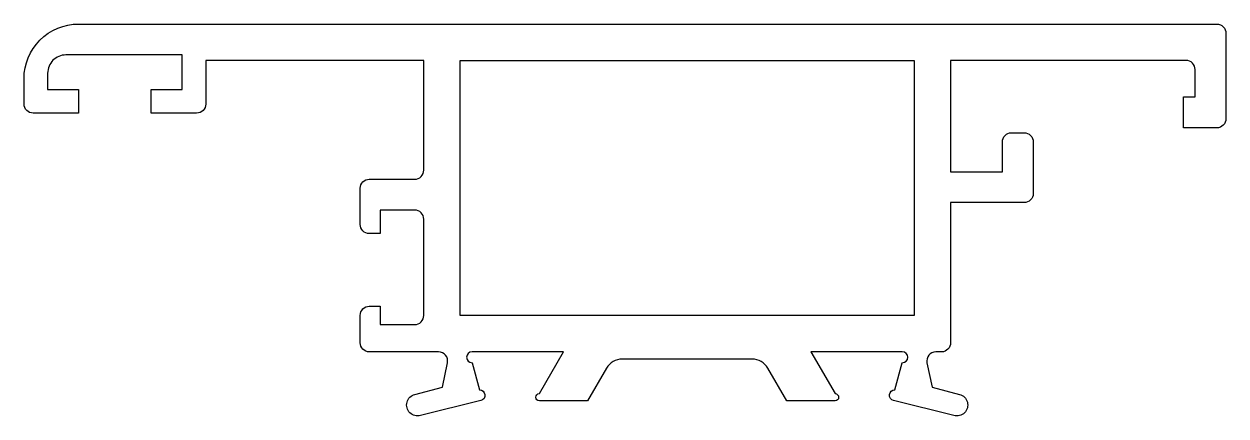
# Model space of a CAD drawing. Extents: x 117.5 to 183.7, y 209.1 to 230.7.
import ezdxf

# ---------------------------------------------------------------- set-up
doc = ezdxf.new("R2010")
doc.units = 0
doc.header["$LTSCALE"] = 15
doc.layers.add('ERCAN', color=220, linetype='CONTINUOUS')

msp = doc.modelspace()

# ---------------------------------------------------------------- linework, layer by layer
at = {"layer": 'ERCAN', "color": 0}
msp.add_lwpolyline([(140.806, 212.04, 0.475398), (140.316, 212.641), (136.502, 212.641, -0.414214), (136.002, 213.141), (136.002, 214.647, -0.414214), (136.502, 215.147), (137.102, 215.147), (137.102, 214.141), (139.002, 214.141, 0.414214), (139.502, 214.641), (139.502, 219.941, 0.414214), (139.002, 220.441), (137.102, 220.441), (137.102, 219.147), (136.502, 219.147, -0.414214), (136.002, 219.647), (136.002, 221.637, -0.414214), (136.502, 222.137), (139.002, 222.137, 0.414214), (139.502, 222.637), (139.502, 228.671), (127.502, 228.671), (127.502, 226.271, -0.414214), (127.002, 225.771), (124.502, 225.771), (124.502, 227.071), (126.202, 227.071), (126.202, 228.971), (119.802, 228.971, 0.414214), (118.802, 227.971), (118.802, 227.071), (120.502, 227.071), (120.502, 225.771), (118.002, 225.771, -0.414214), (117.502, 226.271), (117.502, 227.671, -0.414214), (120.502, 230.671), (183.155, 230.671, -0.414214), (183.655, 230.171), (183.655, 225.462, -0.414214), (183.155, 224.962), (181.323, 224.962), (181.323, 226.662), (181.955, 226.662), (181.955, 228.171, 0.414214), (181.455, 228.671), (168.502, 228.671), (168.502, 222.548), (171.347, 222.548), (171.347, 224.194, -0.414214), (171.847, 224.694), (172.547, 224.694, -0.414214), (173.047, 224.194), (173.047, 221.348, -0.414214), (172.547, 220.848), (168.502, 220.848), (168.502, 213.141, -0.414214), (168.002, 212.641), (167.688, 212.641, 0.475398), (167.198, 212.04), (167.477, 210.694), (168.988, 210.297, -1.019099), (168.675, 209.139), (165.361, 209.96, -0.888706), (165.436, 210.551), (165.842, 212.041, 1), (165.842, 212.641), (160.809, 212.641), (162.137, 210.341, -1), (162.137, 209.941), (159.481, 209.941), (158.442, 211.741, 0.267949), (157.576, 212.241), (150.428, 212.241, 0.267949), (149.562, 211.741), (148.523, 209.941), (145.867, 209.941, -1), (145.867, 210.341), (147.195, 212.641), (142.162, 212.641, 1), (142.162, 212.041), (142.568, 210.551, -0.888706), (142.643, 209.96), (139.329, 209.139, -1.019099), (139.016, 210.297), (140.527, 210.694)], format="xyb", close=True, dxfattribs=at)
msp.add_lwpolyline([(166.502, 228.671), (166.502, 214.641), (141.502, 214.641), (141.502, 228.671)], close=True, dxfattribs=at)

doc.saveas('drawing.dxf')
